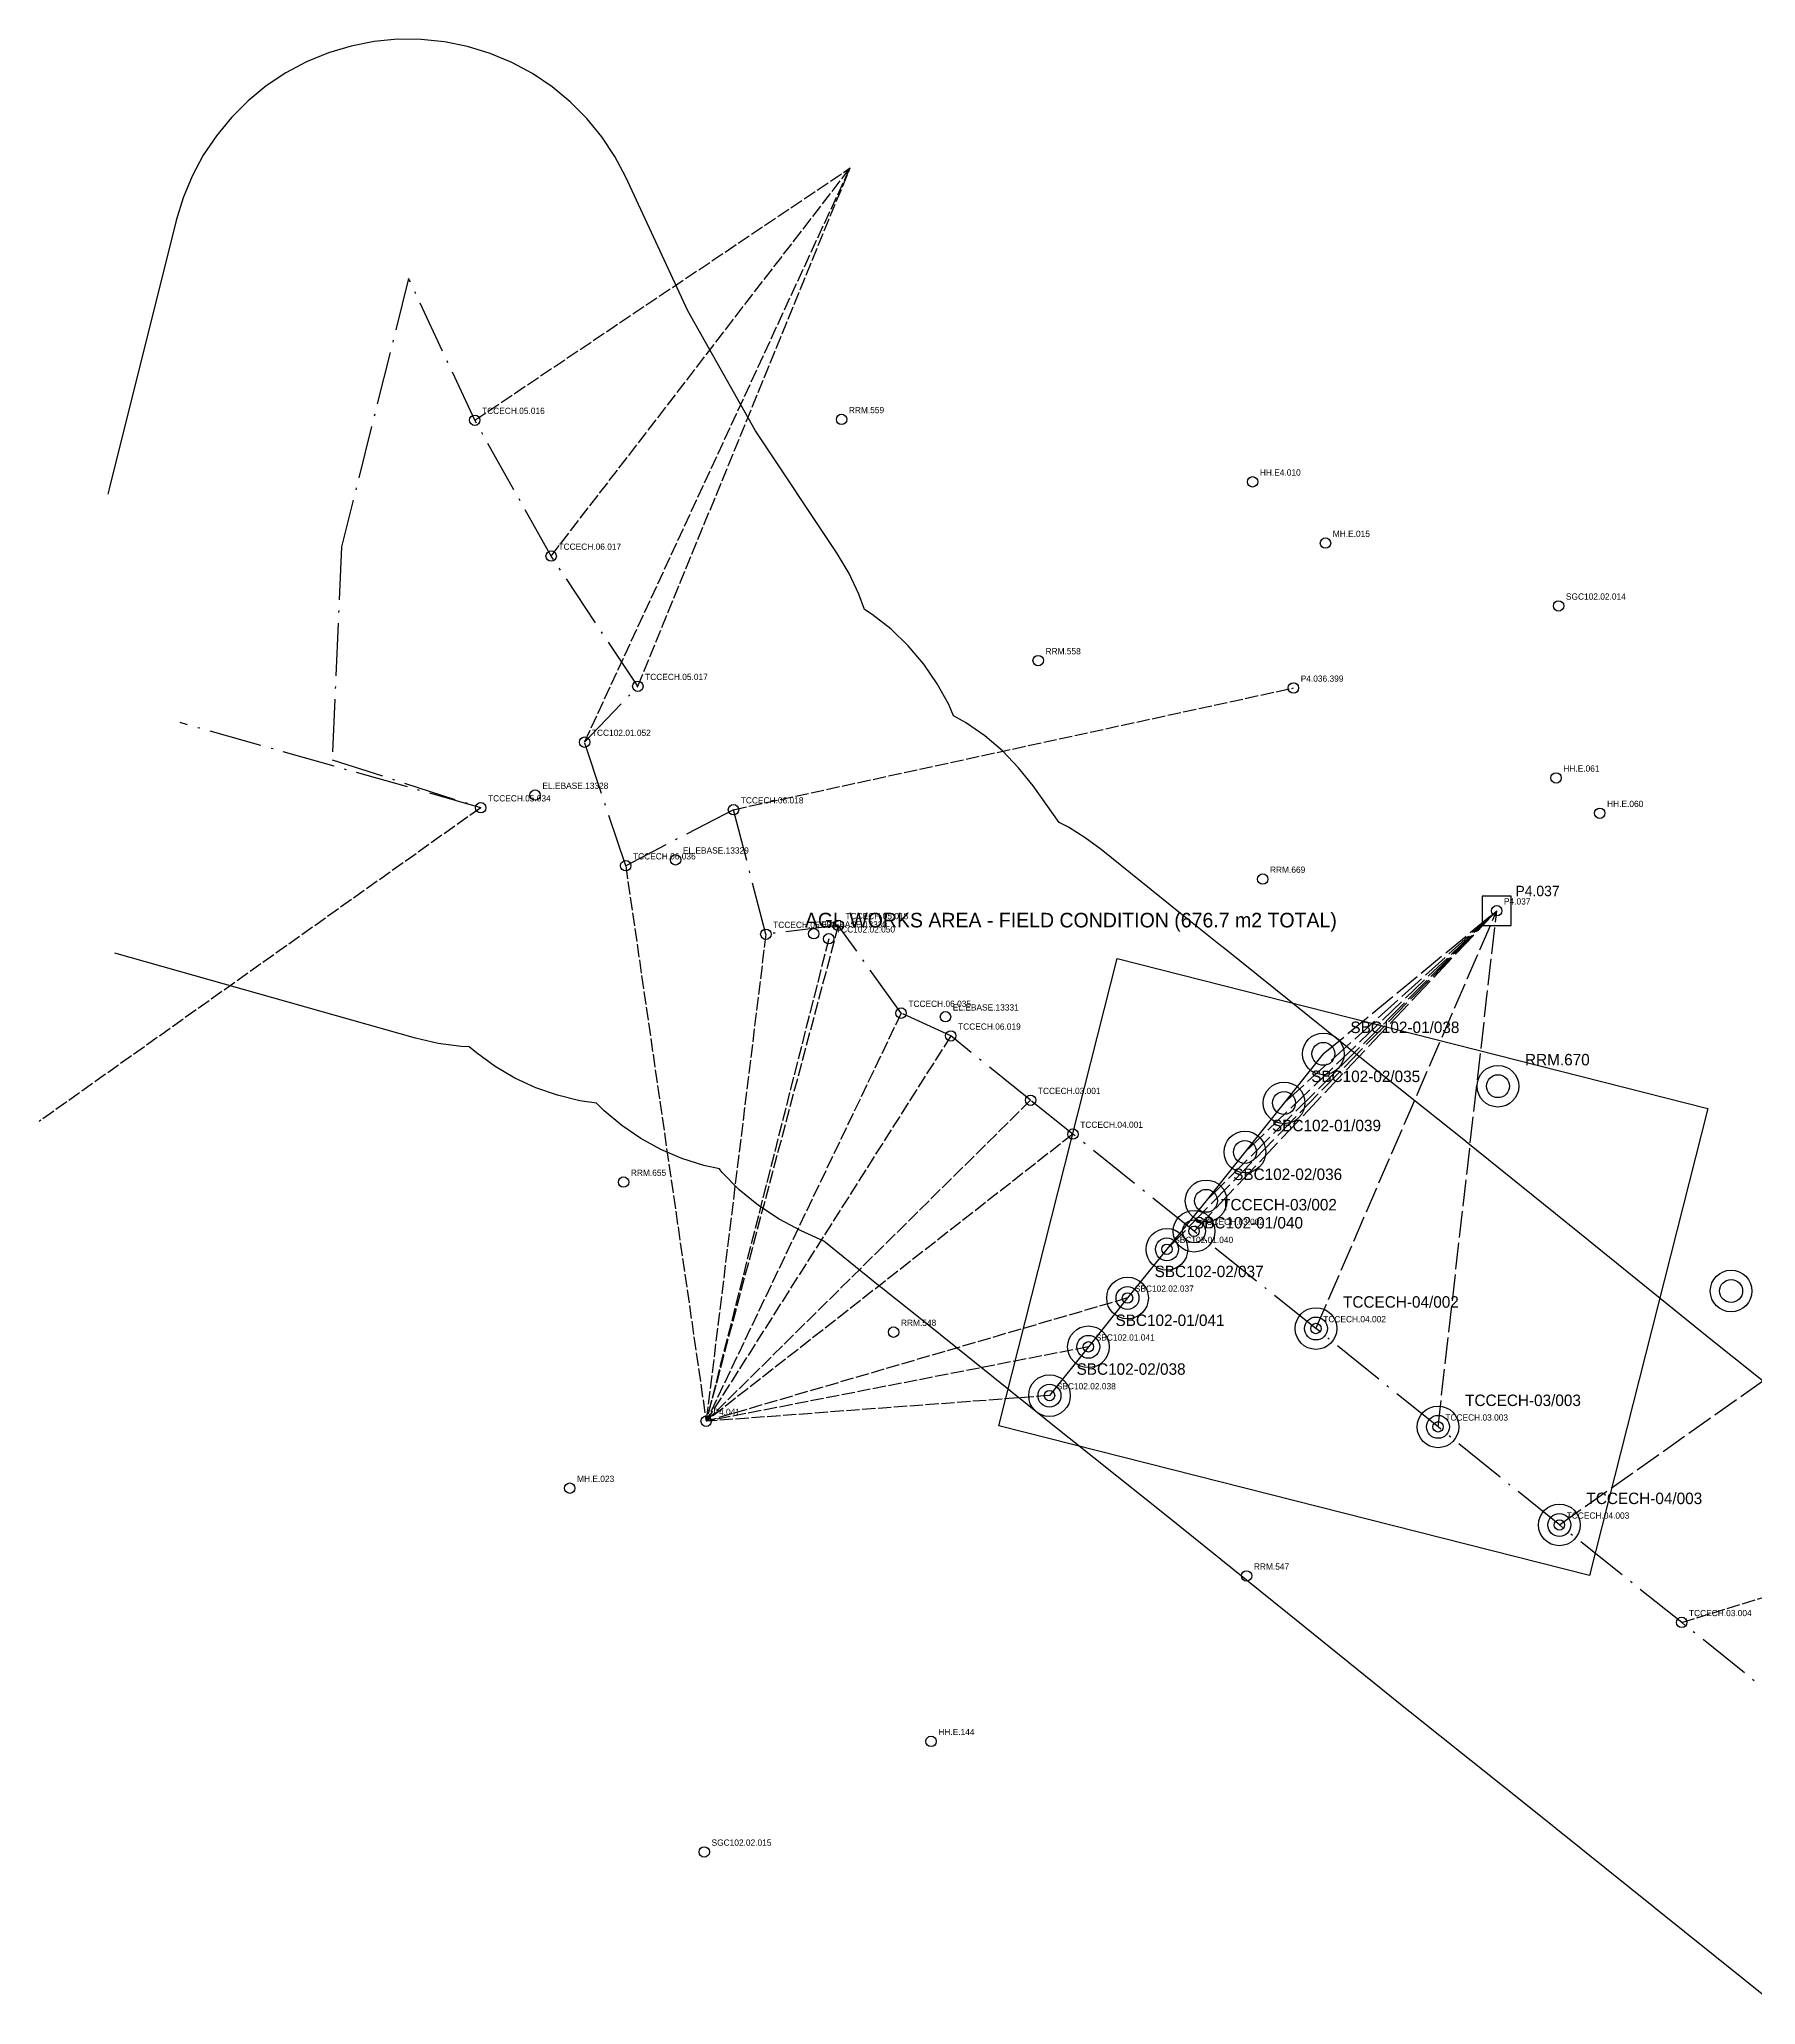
# Model space of a CAD drawing. Header units: metres. Extents: x 260791 to 260929, y 2704580 to 2704741.
# Drawn here: x 260790.8 to 260873.2, y 2704646.9 to 2704741.2 of the extents above; entities that cross this region are included whole.
import ezdxf

# ---------------------------------------------------------------- set-up
doc = ezdxf.new("R2010")
doc.units = ezdxf.units.M
for name, pattern in [('DASHDOT', [3.556, 2.54, -0.508, 0, -0.508]), ('DASHED', [1.524, 1.27, -0.254]), ('DASHED2', [0.762, 0.635, -0.127])]:
    doc.linetypes.add(name, pattern=pattern)
for name, color, linetype in [('ACT_CABLE_DUCT', 5, 'Continuous'), ('ACT_CABLE_SAW', 30, 'Continuous'), ('ACT_RRM', 6, 'Continuous'), ('AGL_ASSETS_ALL', 4, 'CONTINUOUS'), ('AGL_FEED_PITS', 6, 'CONTINUOUS'), ('AGL_WORKS_DEMARCATION', 1, 'Continuous'), ('DUCTS_CROSSING', 6, 'DASHED'), ('DUCTS_INDICATIVE_ALL', 8, 'DASHED2'), ('LABELS_ASSETS_ALL', 8, 'CONTINUOUS'), ('LABELS_WORKS', 7, 'Continuous'), ('MARK_CENTERLINE', 2, 'DASHDOT'), ('MARK_EDGE', 8, 'Continuous'), ('MARK_STOPBAR', 12, 'Continuous')]:
    doc.layers.add(name, color=color, linetype=linetype)

msp = doc.modelspace()

# ---------------------------------------------------------------- linework, layer by layer
at = {"layer": 'ACT_CABLE_DUCT', "color": 5}
for centre in [(260846.204, 2704683.98), (260844.902, 2704683.114), (260843.011, 2704680.776), (260852.058, 2704679.31), (260841.134, 2704678.432), (260839.265, 2704676.09), (260857.92, 2704674.589), (260863.744, 2704669.882)]:
    msp.add_circle(centre, 1, dxfattribs=at)
at = {"layer": 'ACT_CABLE_DUCT', "color": 3}
for centre in [(260846.204, 2704683.98), (260844.902, 2704683.114), (260843.011, 2704680.776), (260852.058, 2704679.31), (260841.134, 2704678.432), (260839.265, 2704676.09), (260857.92, 2704674.589), (260863.744, 2704669.882)]:
    msp.add_circle(centre, 0.55, dxfattribs=at)
at = {"layer": 'ACT_CABLE_SAW', "color": 30}
for centre in [(260852.411, 2704692.495), (260850.527, 2704690.141), (260848.647, 2704687.783), (260846.783, 2704685.439)]:
    msp.add_circle(centre, 1, dxfattribs=at)
at = {"layer": 'ACT_CABLE_SAW', "color": 3}
for centre in [(260852.411, 2704692.495), (260850.527, 2704690.141), (260848.647, 2704687.783), (260846.783, 2704685.439)]:
    msp.add_circle(centre, 0.55, dxfattribs=at)
at = {"layer": 'ACT_RRM', "color": 6}
for centre in [(260860.795, 2704690.943), (260871.99, 2704681.111)]:
    msp.add_circle(centre, 1, dxfattribs=at)
at = {"layer": 'ACT_RRM', "color": 7}
for centre in [(260860.795, 2704690.943), (260871.99, 2704681.111)]:
    msp.add_circle(centre, 0.55, dxfattribs=at)
at = {"layer": 'AGL_ASSETS_ALL'}
for centre in [(260811.671, 2704722.913), (260829.282, 2704722.951), (260849.014, 2704719.955), (260815.341, 2704716.393), (260852.515, 2704717.014), (260863.709, 2704713.999), (260838.723, 2704711.376), (260819.5, 2704710.14), (260850.976, 2704710.059), (260816.944, 2704707.459), (260863.584, 2704705.744), (260814.569, 2704704.917), (260811.959, 2704704.312), (260824.093, 2704704.217), (260865.685, 2704704.046), (260818.919, 2704701.529), (260821.313, 2704701.81), (260849.501, 2704700.887), (260860.736, 2704699.365), (260825.648, 2704698.239), (260827.948, 2704698.262), (260829.124, 2704698.661), (260828.667, 2704698.02), (260832.138, 2704694.451), (260834.272, 2704694.276), (260834.525, 2704693.355), (260838.357, 2704690.266), (260840.391, 2704688.644), (260818.817, 2704686.339), (260844.902, 2704683.114), (260846.204, 2704683.98), (260843.011, 2704680.776), (260852.058, 2704679.31), (260831.782, 2704679.137), (260841.134, 2704678.432), (260839.265, 2704676.09), (260822.781, 2704674.857), (260857.92, 2704674.589), (260816.234, 2704671.645), (260863.744, 2704669.882), (260848.728, 2704667.434), (260869.617, 2704665.202), (260833.577, 2704659.492), (260822.69, 2704654.181)]:
    msp.add_circle(centre, 0.25, dxfattribs=at)
at = {"layer": 'AGL_FEED_PITS'}
msp.add_lwpolyline([(260860.036, 2704698.665), (260861.436, 2704698.665), (260861.436, 2704700.065), (260860.036, 2704700.065)], close=True, dxfattribs=at)
at = {"layer": 'AGL_WORKS_DEMARCATION'}
msp.add_lwpolyline([(260865.191, 2704667.452), (260836.835, 2704674.643), (260842.521, 2704697.066), (260870.878, 2704689.875)], close=True, dxfattribs=at)
at = {"layer": 'DUCTS_CROSSING'}
for p, q in [((260844.902, 2704683.114), (260860.736, 2704699.365)), ((260846.204, 2704683.98), (260860.736, 2704699.365)), ((260846.783, 2704685.439), (260860.736, 2704699.365)), ((260848.647, 2704687.783), (260860.736, 2704699.365)), ((260850.527, 2704690.141), (260860.736, 2704699.365)), ((260852.058, 2704679.31), (260860.736, 2704699.365)), ((260852.411, 2704692.495), (260860.736, 2704699.365)), ((260857.92, 2704674.589), (260860.736, 2704699.365)), ((260863.744, 2704669.882), (260886.171, 2704685.745))]:
    msp.add_line(p, q, dxfattribs=at)
at = {"layer": 'DUCTS_INDICATIVE_ALL'}
for p, q in [((260811.671, 2704722.913), (260829.691, 2704735.023)), ((260815.341, 2704716.393), (260829.691, 2704735.023)), ((260816.944, 2704707.459), (260829.691, 2704735.023)), ((260819.5, 2704710.14), (260829.691, 2704735.023)), ((260824.093, 2704704.217), (260850.976, 2704710.059)), ((260811.959, 2704704.312), (260790.765, 2704689.255)), ((260818.919, 2704701.529), (260822.781, 2704674.857)), ((260829.124, 2704698.661), (260822.781, 2704674.857)), ((260825.648, 2704698.239), (260822.781, 2704674.857)), ((260828.667, 2704698.02), (260822.781, 2704674.857)), ((260832.138, 2704694.451), (260822.781, 2704674.857)), ((260834.525, 2704693.355), (260822.781, 2704674.857)), ((260838.357, 2704690.266), (260822.781, 2704674.857)), ((260840.391, 2704688.644), (260822.781, 2704674.857)), ((260843.011, 2704680.776), (260822.781, 2704674.857)), ((260841.134, 2704678.432), (260822.781, 2704674.857)), ((260839.265, 2704676.09), (260822.781, 2704674.857)), ((260869.617, 2704665.202), (260892.942, 2704672.332))]:
    msp.add_line(p, q, dxfattribs=at)
at = {"layer": 'MARK_CENTERLINE'}
msp.add_lwpolyline([(260875.475, 2704660.496), (260869.617, 2704665.202), (260863.744, 2704669.882), (260857.92, 2704674.589), (260852.058, 2704679.31), (260846.204, 2704683.98), (260840.391, 2704688.644), (260838.357, 2704690.266), (260834.525, 2704693.355), (260832.138, 2704694.451), (260829.124, 2704698.661), (260829.124, 2704698.661), (260825.648, 2704698.239), (260824.093, 2704704.217), (260818.919, 2704701.529), (260816.944, 2704707.459), (260819.5, 2704710.14), (260815.341, 2704716.393), (260811.671, 2704722.913), (260808.498, 2704729.712), (260805.27, 2704716.831), (260804.826, 2704706.618), (260811.959, 2704704.312), (260797.523, 2704708.396)], dxfattribs=at)
at = {"layer": 'MARK_EDGE'}
for points in [[(260876.784, 2704674.196), (260870.942, 2704678.851), (260865.149, 2704683.533), (260865.133, 2704683.546), (260859.271, 2704688.267), (260859.23, 2704688.3), (260853.388, 2704692.96), (260847.588, 2704697.614), (260847.561, 2704697.635), (260845.551, 2704699.238), (260841.742, 2704702.308), (260840.978, 2704702.874), (260840.17, 2704703.374), (260839.734, 2704703.597), (260838.475, 2704705.355), (260837.78, 2704706.232), (260837.004, 2704707.037), (260836.153, 2704707.763), (260835.235, 2704708.403), (260834.656, 2704708.728), (260834.428, 2704709.26), (260833.875, 2704710.264), (260833.224, 2704711.208), (260832.482, 2704712.083), (260831.657, 2704712.879), (260830.757, 2704713.589), (260830.38, 2704713.83), (260830.118, 2704714.558), (260829.644, 2704715.558), (260829.075, 2704716.509), (260825.153, 2704722.406), (260821.907, 2704728.173), (260818.919, 2704734.575), (260818.391, 2704735.575), (260817.767, 2704736.519), (260817.054, 2704737.396), (260816.258, 2704738.199), (260815.387, 2704738.92), (260814.449, 2704739.553), (260813.454, 2704740.089), (260812.41, 2704740.526), (260811.329, 2704740.858), (260810.221, 2704741.082), (260809.096, 2704741.196), (260807.965, 2704741.2), (260806.839, 2704741.092), (260805.73, 2704740.874), (260804.647, 2704740.548), (260803.601, 2704740.117), (260802.603, 2704739.586), (260801.661, 2704738.959), (260800.786, 2704738.243), (260799.986, 2704737.444), (260799.267, 2704736.571), (260798.638, 2704735.631), (260798.105, 2704734.634), (260797.671, 2704733.59), (260797.343, 2704732.507), (260794.115, 2704719.626), (260794.062, 2704719.359)], [(260874.124, 2704646.85), (260868.292, 2704651.516), (260868.273, 2704651.531), (260862.432, 2704656.222), (260856.577, 2704660.888), (260856.515, 2704660.938), (260850.699, 2704665.639), (260844.866, 2704670.337), (260839.032, 2704674.99), (260839.007, 2704675.01), (260833.208, 2704679.664), (260831.187, 2704681.275), (260831.14, 2704681.313), (260828.424, 2704683.502), (260827.339, 2704684), (260826.282, 2704684.553), (260825.288, 2704685.214), (260824.368, 2704685.973), (260823.531, 2704686.824), (260823.415, 2704686.969), (260822.665, 2704687.133), (260821.616, 2704687.469), (260820.604, 2704687.904), (260819.639, 2704688.434), (260818.728, 2704689.054), (260817.881, 2704689.758), (260817.517, 2704690.125), (260816.713, 2704690.243), (260815.641, 2704690.506), (260814.599, 2704690.871), (260813.597, 2704691.334), (260812.644, 2704691.892), (260811.749, 2704692.538), (260811.408, 2704692.837), (260811.021, 2704692.85), (260809.915, 2704692.995), (260808.828, 2704693.246), (260794.392, 2704697.33)]]:
    msp.add_lwpolyline(points, dxfattribs=at)
at = {"layer": 'MARK_STOPBAR'}
msp.add_lwpolyline([(260852.411, 2704692.495), (260850.527, 2704690.141), (260848.647, 2704687.783), (260846.783, 2704685.439), (260844.902, 2704683.114), (260843.011, 2704680.776), (260841.134, 2704678.432), (260839.265, 2704676.09)], dxfattribs=at)

# ---------------------------------------------------------------- texts
at = {"layer": 'AGL_FEED_PITS'}
msp.add_text('P4.037', height=0.5, dxfattribs=at).set_placement((260861.636, 2704700.065))
at = {"layer": 'AGL_WORKS_DEMARCATION'}
msp.add_text('AGL WORKS AREA - FIELD CONDITION (676.7 m2 TOTAL)', height=0.7, dxfattribs=at).set_placement((260827.521, 2704698.566))
at = {"layer": 'LABELS_ASSETS_ALL'}
for s, p in [('TCCECH.05.016', (260812.021, 2704723.213)), ('RRM.559', (260829.632, 2704723.251)), ('HH.E4.010', (260849.364, 2704720.255)), ('MH.E.015', (260852.865, 2704717.314)), ('TCCECH.06.017', (260815.691, 2704716.693)), ('SGC102.02.014', (260864.059, 2704714.299)), ('RRM.558', (260839.073, 2704711.676)), ('TCCECH.05.017', (260819.85, 2704710.44)), ('P4.036.399', (260851.326, 2704710.359)), ('TCC102.01.052', (260817.294, 2704707.759)), ('HH.E.061', (260863.934, 2704706.044)), ('EL.EBASE.13328', (260814.919, 2704705.217)), ('TCCECH.05.034', (260812.309, 2704704.612)), ('TCCECH.06.018', (260824.443, 2704704.517)), ('HH.E.060', (260866.035, 2704704.346)), ('EL.EBASE.13329', (260821.663, 2704702.11)), ('TCCECH.06.036', (260819.269, 2704701.829)), ('RRM.669', (260849.851, 2704701.187)), ('P4.037', (260861.086, 2704699.665)), ('TCCECH.05.033', (260825.998, 2704698.539)), ('EL.EBASE.13330', (260828.298, 2704698.562)), ('TCC102.02.050', (260829.017, 2704698.32)), ('TCCECH.05.018', (260829.474, 2704698.961)), ('TCCECH.06.035', (260832.488, 2704694.751)), ('EL.EBASE.13331', (260834.622, 2704694.576)), ('TCCECH.06.019', (260834.875, 2704693.655)), ('TCCECH.03.001', (260838.707, 2704690.566)), ('TCCECH.04.001', (260840.741, 2704688.944)), ('RRM.655', (260819.167, 2704686.639)), ('TCCECH.03.002', (260846.554, 2704684.28)), ('SBC102.01.040', (260845.252, 2704683.414)), ('SBC102.02.037', (260843.361, 2704681.076)), ('RRM.548', (260832.132, 2704679.437)), ('TCCECH.04.002', (260852.408, 2704679.61)), ('SBC102.01.041', (260841.484, 2704678.732)), ('SBC102.02.038', (260839.615, 2704676.39)), ('P4.041', (260823.131, 2704675.157)), ('TCCECH.03.003', (260858.27, 2704674.889)), ('MH.E.023', (260816.584, 2704671.945)), ('TCCECH.04.003', (260864.094, 2704670.182)), ('RRM.547', (260849.078, 2704667.734)), ('TCCECH.03.004', (260869.967, 2704665.502)), ('HH.E.144', (260833.927, 2704659.792)), ('SGC102.02.015', (260823.04, 2704654.481))]:
    msp.add_text(s, height=0.3, dxfattribs=at).set_placement(p)
at = {"layer": 'LABELS_WORKS'}
for s, p in [('SBC102-01/038', (260853.711, 2704693.495)), ('RRM.670', (260862.095, 2704691.943)), ('SBC102-02/035', (260851.827, 2704691.141)), ('SBC102-01/039', (260849.947, 2704688.783)), ('SBC102-02/036', (260848.083, 2704686.439)), ('TCCECH-03/002', (260847.504, 2704684.98)), ('SBC102-01/040', (260846.202, 2704684.114)), ('SBC102-02/037', (260844.311, 2704681.776)), ('TCCECH-04/002', (260853.358, 2704680.31)), ('SBC102-01/041', (260842.434, 2704679.432)), ('SBC102-02/038', (260840.565, 2704677.09)), ('TCCECH-03/003', (260859.22, 2704675.589)), ('TCCECH-04/003', (260865.044, 2704670.882))]:
    msp.add_text(s, height=0.55, dxfattribs=at).set_placement(p)

doc.saveas('drawing.dxf')
